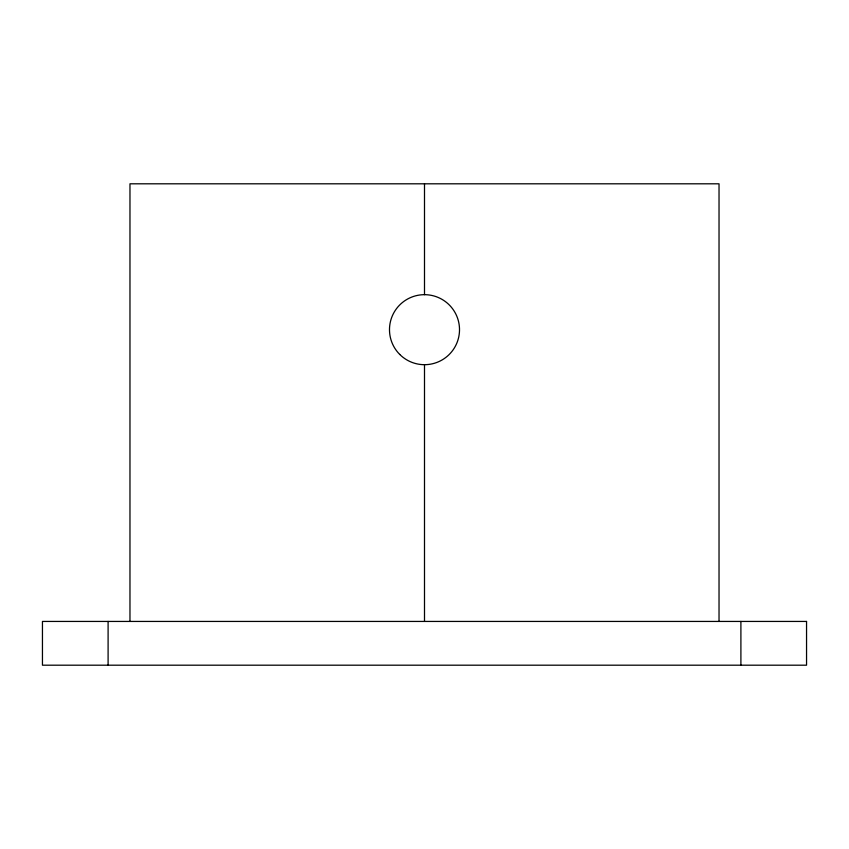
<?xml version="1.0" encoding="UTF-8"?>
<svg xmlns="http://www.w3.org/2000/svg" width="849" height="849" viewBox="0 0 849 849"><rect width="100%" height="100%" fill="white"/><g stroke="black" fill="none" stroke-linecap="round" stroke-linejoin="round"><path stroke-width="1.27" d="M740.901 621.436L740.901 665.192M719.029 621.436L719.029 183.808L129.971 183.808L129.971 621.436M424.5 183.808L424.5 294.667M424.5 364.688L424.5 621.436M108.099 621.436L108.099 665.192M806.55 621.436L42.45 621.436L42.45 665.192L806.55 665.192L806.55 621.436M399.741 354.436A35.011 35.011 0 0 0 458.322 338.74A35.011 35.011 0 0 0 415.437 295.866A35.011 35.011 0 0 0 399.741 354.436"/></g></svg>
